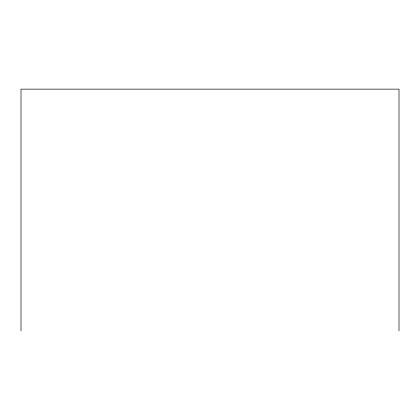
<?xml version="1.0" encoding="UTF-8"?>
<svg xmlns="http://www.w3.org/2000/svg" width="420" height="420" viewBox="0 0 420 420"><rect width="100%" height="100%" fill="white"/><g stroke="black" fill="none" stroke-linecap="round" stroke-linejoin="round"><path stroke-width="0.63" d="M399 330.855L399 89.145L21 89.145L21 330.855"/></g></svg>
